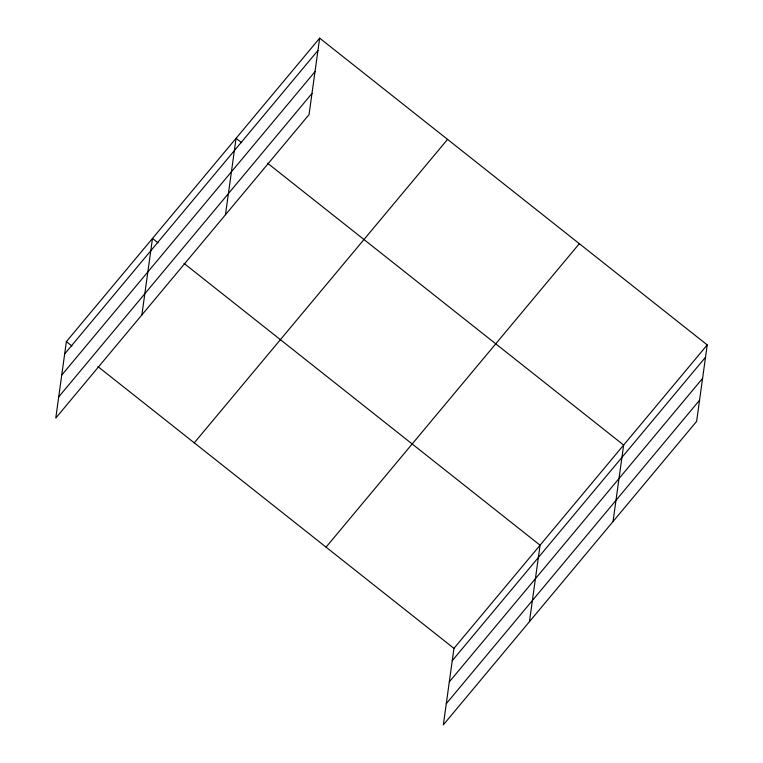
<?xml version="1.0" encoding="UTF-8"?>
<svg xmlns="http://www.w3.org/2000/svg" width="763" height="763" viewBox="0 0 763 763"><rect width="100%" height="100%" fill="white"/><g stroke="black" fill="none" stroke-linecap="round" stroke-linejoin="round"><path stroke-width="1.14" d="M319.659 38.15L66.381 341.614L55.775 418.086L309.044 114.622L319.659 38.15L707.225 344.914L696.619 421.386L443.341 724.85L453.956 648.378L707.225 344.914M141.88 314.909L152.495 238.438L158.055 242.834M225.466 214.765L236.072 138.294L241.633 142.691M529.455 621.673L540.07 545.202L184.007 263.378M613.032 521.53L623.648 445.058L267.584 163.234M64.674 353.927L317.952 50.463M61.736 375.1L315.014 71.636M58.713 396.913L311.981 93.448M194.279 442.845L447.557 139.381M326.059 547.147L579.327 243.683M452.249 660.691L705.517 357.227M449.312 681.864L702.58 378.4M446.279 703.677L699.557 400.213M66.381 341.614L71.941 346.011M97.893 366.555L453.956 648.378"/></g></svg>
